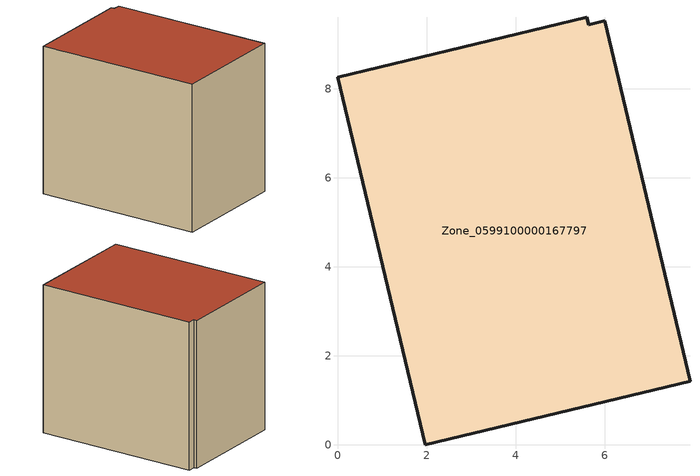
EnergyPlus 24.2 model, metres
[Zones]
Zone_0599100000167797
 floor ground (C_G): 5.65,9.45 6,9.53 7.92,1.43 1.97,0 0,8.26 5.6,9.61 z0
 wall outside (C_F): 1.97,0 7.92,1.43 6,9.53 5.65,9.45 5.6,9.61 0,8.26 1.97,0 z0:7.54
 roof outside (C_R): 6,9.53 5.65,9.45 5.6,9.61 0,8.26 1.97,0 7.92,1.43 z7.54
[BUILDING]
Pand.0599100000167797: North Axis=0; Terrain=City; Loads Convergence Tolerance Value=0.04; Temperature Convergence Tolerance Value=0.4; Solar Distribution=FullExterior; Maximum Number of Warmup Days=25; Minimum Number of Warmup Days=1
[Site:Location]
Rotterdam.The.Hague.AP_ZH_NLD Design_Conditions: Latitude=51.96; Longitude=4.45; Time Zone=1; Elevation=-4.5
[SITE:GROUNDTEMPERATURE:BUILDINGSURFACE]
18, 18, 18, 18, 18, 18, 18, 18, 18, 18, 18, 18
[MATERIAL] Thermal Absorptance=0.9; Solar Absorptance=0.7; Visible Absorptance=0.7
Name | Roughness | Thickness | Conductivity | Density | Specific Heat
G.TI.1965-1974 | MediumSmooth | 0.15 | 0.882353 | 540 | 1210
F.TI.1965-1974 | Rough | 0.3 | 0.697674 | 1920 | 840
R.TI.1965-1974 | MediumRough | 0.2 | 0.232558 | 1500 | 1000
[CONSTRUCTION]
C_G: G.TI.1965-1974
C_F: F.TI.1965-1974
C_R: R.TI.1965-1974
[ZONE]
Zone_0599100000167797: Type=1; Multiplier=1; Ceiling Height=Autocalculate; Volume=Autocalculate; Floor Area=autocalculate; Part of Total Floor Area=Yes
[ZONEINFILTRATION:DESIGNFLOWRATE]
Infil_Zone_0599100000167797: Zone or ZoneList or Space or SpaceList=Zone_0599100000167797; Schedule=AlwaysOn; Design Flow Rate Calculation Method=Flow/Area; Flow Rate per Floor Area=0.003; Constant Term Coefficient=1; Temperature Term Coefficient=0; Velocity Term Coefficient=0; Velocity Squared Term Coefficient=0
[HVACTEMPLATE:ZONE:IDEALLOADSAIRSYSTEM]
Zone_0599100000167797: Maximum Heating Supply Air Temperature=50; Minimum Cooling Supply Air Temperature=13; Maximum Heating Supply Air Humidity Ratio=0.0156; Minimum Cooling Supply Air Humidity Ratio=0.0077; Heating Limit=NoLimit; Cooling Limit=NoLimit; Dehumidification Control Type=ConstantSensibleHeatRatio; Cooling Sensible Heat Ratio=0.7; Dehumidification Setpoint=60; Humidification Control Type=None; Humidification Setpoint=30; Outdoor Air Method=None; Outdoor Air Flow Rate per Person=0.00944; Outdoor Air Flow Rate per Zone Floor Area=0; Outdoor Air Flow Rate per Zone=0; Demand Controlled Ventilation Type=None; Outdoor Air Economizer Type=NoEconomizer; Heat Recovery Type=None; Sensible Heat Recovery Effectiveness=0.7; Latent Heat Recovery Effectiveness=0.65
[ZONECONTROL:THERMOSTAT]
ThermostatControl_Zone_0599100000167797: Zone or ZoneList=Zone_0599100000167797; Control Type Schedule=DualSetpointControlType; Control 1=Thermostat_Zone_0599100000167797; Temperature Difference Between Cutout And Setpoint=0
[THERMOSTATSETPOINT:DUALSETPOINT]
Thermostat_Zone_0599100000167797: Heating Setpoint Temperature Schedule=HeatingSetpoint_Zone_0599100000167797; Cooling Setpoint Temperature Schedule=CoolingSetpoint_Zone_0599100000167797
[SCHEDULE:COMPACT]
HeatingSetpoint_Zone_0599100000167797: Through: 12/31, For: AllDays, Until: 24:00, 21
CoolingSetpoint_Zone_0599100000167797: Through: 12/31, For: AllDays, Until: 24:00, 24
DualSetpointControlType: Through: 12/31, For: AllDays, Until: 24:00, 4
AlwaysOn: Through: 12/31, For: AllDays, Until: 24:00, 1
